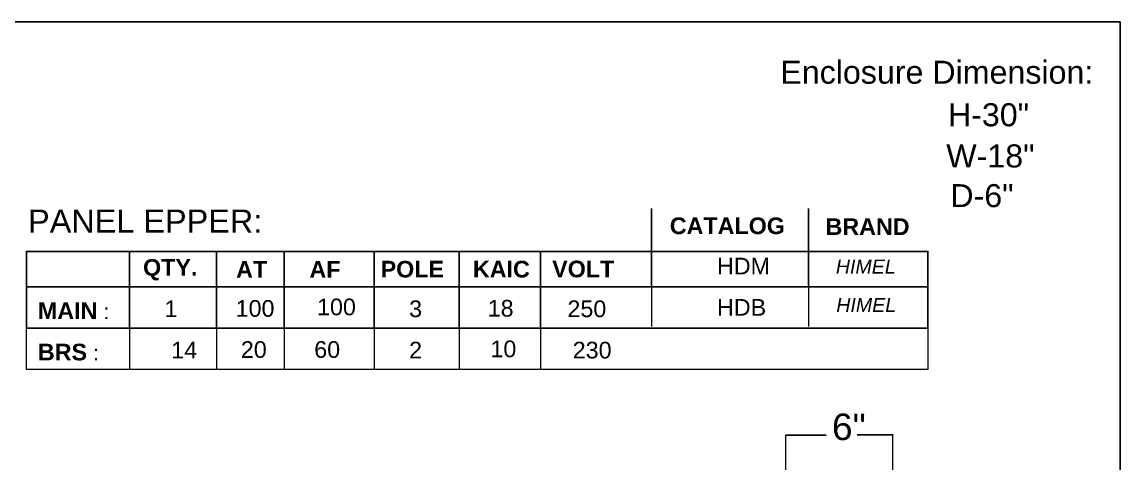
# Model space of a CAD drawing. Header units: inches. Extents: x 18739 to 22272, y 3658 to 7913.
# Drawn here: x 20636 to 21235, y 7066 to 7306 of the extents above; entities that cross this region are included whole.
import ezdxf

# ---------------------------------------------------------------- set-up
doc = ezdxf.new("R2010")
doc.units = ezdxf.units.IN
doc.header["$MEASUREMENT"] = 0
doc.layers.add('ENCLOSRURE', color=7, linetype='Continuous', lineweight=20)
doc.styles.get("Standard").update_dxf_attribs({"font": 'arial.ttf'})
doc.styles.add('style2', font='swissk.ttf')

msp = doc.modelspace()

# ---------------------------------------------------------------- linework, layer by layer
for p, q in [((20979.16884, 7204.46346), (20979.16884, 7162.57586)), ((21064.87626, 7204.46346), (21064.87626, 7162.57586)), ((20778.72031, 7181.13146), (20778.72031, 7139.24386)), ((20827.90157, 7181.13146), (20827.90157, 7139.24386)), ((20874.27811, 7181.13146), (20874.27811, 7139.24386)), ((20918.58671, 7181.13146), (20918.58671, 7139.24386))]:
    msp.add_line(p, q)
at = {"color": 251, "true_color": 0x636466}
for p, q in [((21052.80731, 7080.83368), (21074.40605, 7080.83368)), ((21091.26726, 7080.94896), (21110.90114, 7080.94896))]:
    msp.add_line(p, q, dxfattribs=at)
at = {"elevation": -33.6051}
msp.add_lwpolyline([(20211.33487, 6592.05582), (20211.33487, 7306.32453), (21234.70676, 7306.32453), (21234.70676, 6592.05582)], close=True, dxfattribs=at)
for points in [[(20875.88419, 7161.7831), (20638.22819, 7161.7831), (20638.22819, 7181.13146), (20875.88419, 7181.13146)], [(20638.22819, 7139.24386), (20638.22819, 7181.13146), (20741.84857, 7181.13146), (20741.84857, 7139.24386)], [(20638.22819, 7139.24386), (20638.22819, 7181.13146), (20694.53789, 7181.13146), (20694.53789, 7139.24386)], [(20870.22971, 7181.13146), (21129.90974, 7181.13146), (21129.90974, 7161.7831), (20870.22971, 7161.7831)], [(20870.22971, 7161.7831), (21129.90974, 7161.7831), (21129.90974, 7139.24386), (20870.22971, 7139.24386)], [(20638.22819, 7139.24386), (20875.88419, 7139.24386)], [(20638.22819, 7139.24386), (20875.88419, 7139.24386)]]:
    msp.add_lwpolyline(points)
at = {"layer": 'ENCLOSRURE'}
for p, q in [((20979.16884, 7162.57586), (20979.16884, 7140.03662)), ((21064.87626, 7162.57586), (21064.87626, 7140.03662)), ((20694.53789, 7139.24386), (20694.53789, 7116.70462)), ((20741.84857, 7139.24386), (20741.84857, 7116.70462)), ((20778.72031, 7139.24386), (20778.72031, 7116.70462)), ((20827.90157, 7139.24386), (20827.90157, 7116.70462)), ((20874.27811, 7139.24386), (20874.27811, 7116.70462)), ((20918.58671, 7139.24386), (20918.58671, 7116.70462))]:
    msp.add_line(p, q, dxfattribs=at)
at = {"layer": 'ENCLOSRURE', "color": 252}
for p, q in [((21052.39035, 7061.16992), (21052.39035, 7080.95812)), ((21110.82373, 7061.16992), (21110.82373, 7080.95812))]:
    msp.add_line(p, q, dxfattribs=at)
at = {"layer": 'ENCLOSRURE'}
msp.add_lwpolyline([(21129.90974, 7116.70462), (20638.22819, 7116.70462), (20638.22819, 7139.24386), (21129.90974, 7139.24386)], close=True, dxfattribs=at)

# ---------------------------------------------------------------- texts
at = {"attachment_point": 1}
for s, width, heights, insert, char_height in [('\\pt24.853;{\\fArial|b1|i0|c0|p34;\\H1.0975x;CATALOG\\P}', 2.7127744, [0], (20989.13976, 7199.6182), 8.284429), ('\\pt24.853;{\\fArial|b1|i0|c0|p34;\\H1.0975x;BRAND\\P}', 2.7127744, [0], (21074.06507, 7199.15915), 8.284429), ('\\pt24.853;{\\fArial|b1|i0|c0|p34;\\H1.0975x;QTY.\\P}', 2.7127744, [0], (20701.84745, 7176.89703), 8.284429), ('\\pt24.853;{\\fArial|b1|i0|c0|p34;\\H1.0975x;AT\\P}', 2.7127744, [0], (20752.60115, 7175.83028), 8.284429), ('\\pt24.853;{\\fArial|b1|i0|c0|p34;\\H1.0975x;AF\\P}', 2.7127744, [0], (20792.6019, 7175.83028), 8.284429), ('\\pt24.853;{\\fArial|b1|i0|c0|p34;\\H1.0975x;POLE\\P}', 2.7127744, [0], (20831.42467, 7175.95941), 8.284429), ('\\pt24.853;{\\fArial|b1|i0|c0|p34;\\H1.0975x;KAIC\\P}', 2.7127744, [0], (20881.76237, 7175.96189), 8.284429), ('\\pt24.853;{\\fArial|b1|i0|c0|p34;\\H1.0975x;VOLT\\P}', 2.7127744, [0], (20924.99191, 7176.05025), 8.284429), ('\\pt24.853;{\\H1.0975x;HDM \\P}', 2.7313605, [0.83509], (21014.87557, 7177.64464), 8.284429), ('{\\fArial|b0|i1|c0|p34;\\H1.0975x;HIMEL  }', 8.8886288, [0.83509], (21079.7092, 7176.6183), 6.9701465), ('\\pt24.853;{\\fArial|b1|i0|c0|p34;\\H1.0975x;MAIN} : \\P', 2015.4535003, [134.59132], (20644.49565, 7153.24573), 8.284429), ('\\pt24.853;{\\H1.0975x;1\\P}', 2.7313605, [0.83509], (20713.49097, 7154.31264), 8.284429), ('{\\H1.0975x;100}', 3.0858362, [0.83509], (20752.34043, 7154.52843), 8.284429), ('\\pt24.853;{\\H1.0975x;100\\P}', 2.7313605, [0.77559], (20796.73311, 7155.32593), 8.284429), ('\\pt24.853;{\\H1.0975x;3\\P}', 1.1959945, [0.83509], (20846.96692, 7154.31264), 8.284429), ('\\pt24.853;{\\H1.0975x;18\\P}', 2.7313605, [0.83509], (20889.82679, 7154.60471), 8.284429), ('\\pt24.853;{\\H1.0975x;250\\P}', 2.7313605, [0.83509], (20933.31046, 7154.31264), 8.284429), ('\\pt24.853;{\\H1.0975x;HDB \\P}', 2.7313605, [0.83509], (21014.87557, 7155.1054), 8.284429), ('{\\fArial|b0|i1|c0|p34;\\H1.0975x;HIMEL  }', 8.8886288, [0.83509], (21079.93646, 7155.64749), 6.9701465), ('\\pt24.853;{\\fArial|b1|i0|c0|p34;\\H1.0975x;BRS} : \\P', 39.532921, [0], (20644.49565, 7130.70649), 8.284429), ('{\\H1.0975x;20}', 2.7313605, [0.83509], (20755.19002, 7132.06922), 8.284429), ('\\pt24.853;{\\H1.0975x;60\\P}', 2.7313605, [0.83509], (20795.20793, 7132.09543), 8.284429), ('\\pt24.853;{\\H1.0975x;2\\P}', 1.1959945, [2.3038], (20846.96692, 7131.7734), 8.284429), ('\\pt24.853;{\\H1.0975x;10\\P}', 2.7313605, [0.83509], (20891.29926, 7132.44345), 8.284429), ('{\\H1.0975x;230}', 2.7313605, [0.83509], (20936.2009, 7131.7734), 8.284429)]:
    msp.add_mtext_dynamic_manual_height_columns(s, width=width, gutter_width=1, heights=heights, dxfattribs=dict(at, insert=insert, char_height=char_height))
note = msp.add_mtext_dynamic_manual_height_columns('\\pt24.853;{\\H1.0975x;14\\P\\P}', width=2.7313605, gutter_width=1, heights=[0.83509, 0], dxfattribs=dict(insert=(20713.49097, 7131.7734), char_height=8.284429, attachment_point=1))
for column, words in zip(note.columns.linked_columns, ['\\pt24.853;\\P']):
    column.text = words
at = {"layer": 'ENCLOSRURE', "color": 0}
for s, height, p in [('Enclosure Dimension:', 12.5634786, (21049.42651, 7272.61173)), ('H-30"', 12.563479, (21140.84029, 7249.37984)), ('W-18"', 12.563479, (21139.92519, 7226.91184)), ('D-6"', 12.563479, (21142.13663, 7205.24421))]:
    msp.add_text(s, height=height, dxfattribs=at).set_placement(p)
at = {"layer": 'ENCLOSRURE', "color": 0, "style": 'style2'}
msp.add_text('PANEL EPPER: ', height=12.6536259, dxfattribs=at).set_placement((20639.16225, 7191.28836))
at = {"layer": 'ENCLOSRURE'}
msp.add_text('6"', height=14.493351, dxfattribs=at).set_placement((21077.58271, 7078.10742))

doc.saveas('drawing.dxf')
